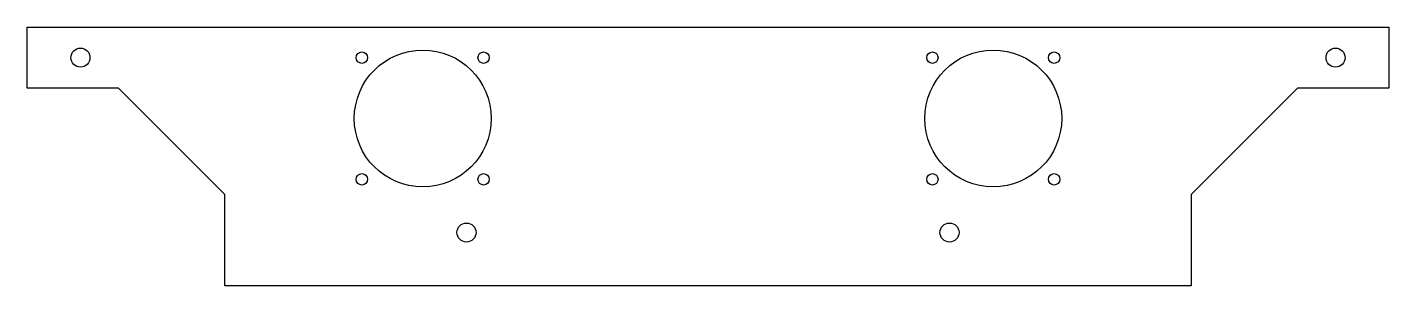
# Model space of a CAD drawing. Header units: millimetres. Extents: x -4 to 354, y -4 to 64.
import ezdxf

# ---------------------------------------------------------------- set-up
doc = ezdxf.new("R2010")
doc.units = ezdxf.units.MM
doc.layers.get('0').update_dxf_attribs({"linetype": 'CONTINUOUS'})

msp = doc.modelspace()

# ---------------------------------------------------------------- linework, layer by layer
msp.add_lwpolyline([(354, 48), (330, 48), (302, 20), (302, -4), (48, -4), (48, 20), (20, 48), (-4, 48), (-4, 64), (354, 64)], close=True)
for centre, radius in [((10, 56), 2.5), ((100, 40), 18), ((84, 56), 1.5), ((116, 56), 1.5), ((250, 40), 18), ((234, 56), 1.5), ((266, 56), 1.5), ((340, 56), 2.5), ((84, 24), 1.5), ((116, 24), 1.5), ((234, 24), 1.5), ((266, 24), 1.5), ((111.5, 10), 2.5), ((238.5, 10), 2.5)]:
    msp.add_circle(centre, radius)

doc.saveas('drawing.dxf')
